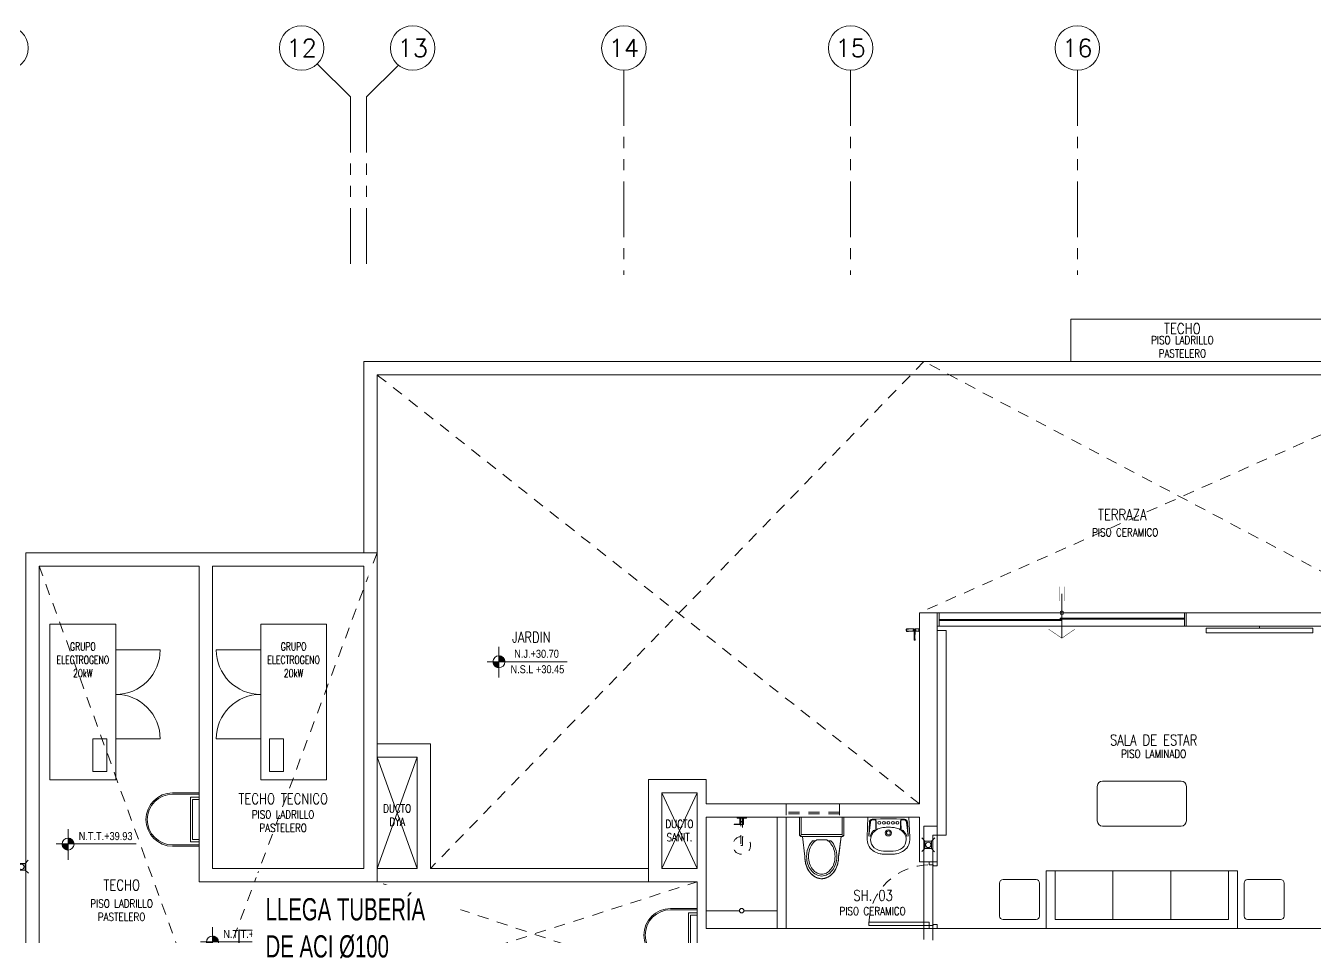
# Model space of a CAD drawing. Header units: millimetres. Extents: x 3765 to 3833, y 1327 to 1657.
# Drawn here: x 3791.67 to 3806.17, y 1363.64 to 1373.89 of the extents above; entities that cross this region are included whole.
import ezdxf
from ezdxf import colors
from ezdxf.entities.mleader import LeaderData, LeaderLine
from ezdxf.enums import TextEntityAlignment as Align
from ezdxf.math import Vec2, Vec3

# ---------------------------------------------------------------- set-up
doc = ezdxf.new("R2010")
doc.units = ezdxf.units.MM
doc.set_wipeout_variables(frame=1)
for name, pattern in [('HIDDEN2', [0.1875, 0.125, -0.0625]), ('PHANTOM', [63.5, 31.75, -6.35, 6.35, -6.35, 6.35, -6.35]), ('PHANTOM2', [1.25, 0.625, -0.125, 0.125, -0.125, 0.125, -0.125])]:
    doc.linetypes.add(name, pattern=pattern)
doc.layers.get('0').update_dxf_attribs({"color": 251, "lineweight": 9})
for name, color, linetype, lineweight in [('000 SOS 911 TEXTOS ACI', 7, 'Continuous', 9), ('A-BARANDAS', 251, 'Continuous', 13), ('A-EJES', 251, 'PHANTOM', 13), ('A-EST VIGAS', 251, 'HIDDEN2', 13), ('A-LINEAS', 251, 'Continuous', 13), ('A-MOBILIARIO', 251, 'Continuous', 13), ('A-MURO BAJO', 251, 'Continuous', 13), ('A-MUROS', 251, 'Continuous', 13), ('A-NIVELES-NPT', 251, 'Continuous', 13), ('A-PROYECCIONES', 251, 'HIDDEN2', 13), ('A-SANITARIOS', 251, 'Continuous', 13), ('A-TEXTO-ACABADO PISO', 251, 'Continuous', 13), ('A-TEXTO-AMBIENTE', 251, 'Continuous', 13), ('A_30_DispositivosSanit', 251, 'Continuous', 13), ('A_30_Sanitarios', 251, 'Continuous', 13), ('A_50_TextoAmbiente', 251, 'Continuous', 13), ('A_50_TextoIndicaciones', 251, 'Continuous', 13), ('DLP_MOBILIARIO FIJO', 251, 'Continuous', 13), ('DLP_MURO ALTO', 251, 'Continuous', 13)]:
    doc.layers.add(name, color=color, linetype=linetype, lineweight=lineweight)
doc.styles.add('PIPE', font='ARIALN.TTF', dxfattribs={"width": 0.8})
doc.styles.add('R80', font='ARIALN.TTF', dxfattribs={"height": 2.03})
doc.styles.add('ROMANS', font='romans.shx', dxfattribs={"width": 0.8})
doc.styles.add('TXT_COTAS', font='romans.shx', dxfattribs={"width": 0.8})
doc.linetypes.add('FENCELINE1', pattern='A,6.35,-2.54,[133,ltypeshp.shx,S=2.54,R=0,X=-2.54,Y=0],-2.54,25.4', length=36.83)

# ---------------------------------------------------------------- blocks, each defined once
blk = doc.blocks.new('GE-')
for points in [[(-0.37, 0), (-0.37, 1.75), (0.37, 1.75), (0.37, 0)], [(-0.27, 0.095), (-0.113, 0.095), (-0.113, 0.462), (-0.27, 0.462)]]:
    blk.add_lwpolyline(points, close=True)
blk.add_lwpolyline([(-0.37, 1.462), (-0.87, 1.462, 0.414214), (-0.37, 0.962, 0.414214), (-0.87, 0.462), (-0.37, 0.462)], format="xyb")
at = {"layer": 'A_50_TextoIndicaciones', "insert": (0, 1.35), "char_height": 0.09, "width": 0.65899, "attachment_point": 5, "style": 'TXT_COTAS'}
blk.add_mtext('{\\W0.7;GRUPO ELECTROGENO 20kW}', dxfattribs=at)
blk = doc.blocks.new('MESA CENTRO')
for p, q in [((-0.194, 0), (0.194, 0)), ((-0.254, -0.942), (-0.254, -0.06)), ((0.254, -0.06), (0.254, -0.942)), ((0.194, -1.002), (-0.194, -1.002))]:
    blk.add_line(p, q)
for centre, start, end in [((-0.194, -0.06), 90, 180), ((0.194, -0.06), 0, 90), ((-0.194, -0.942), 180, 270), ((0.194, -0.942), 270, 0)]:
    blk.add_arc(centre, 0.06, start, end)
blk = doc.blocks.new('MESITA FLAT 9')
for p, q in [((-0.185, 0), (0.185, 0)), ((-0.225, -0.41), (-0.225, -0.04)), ((0.225, -0.04), (0.225, -0.41)), ((0.185, -0.45), (-0.185, -0.45))]:
    blk.add_line(p, q)
for centre, start, end in [((-0.185, -0.04), 90, 180), ((0.185, -0.04), 360, 90), ((-0.185, -0.41), 180, 270), ((0.185, -0.41), 270, 0)]:
    blk.add_arc(centre, 0.04, start, end)
blk = doc.blocks.new('SIFON JET_PLANTA')
at = {"extrusion": (-2.64698e-23, 6.61744e-24, -1)}
for p, q in [((-0.606, 0.142, 0), (-0.6, 0.146, 0)), ((-0.6, 0.146, 0), (-0.596, 0.148, 0)), ((-0.596, 0.148, 0), (-0.591, 0.152, 0)), ((-0.591, 0.152, 0), (-0.586, 0.154, 0)), ((-0.586, 0.154, 0), (-0.579, 0.158, 0)), ((-0.579, 0.158, 0), (-0.569, 0.163, 0)), ((-0.569, 0.163, 0), (-0.552, 0.17, 0)), ((-0.552, 0.17, 0), (-0.546, 0.172, 0)), ((-0.546, 0.172, 0), (-0.538, 0.175, 0)), ((-0.538, 0.175, 0), (-0.535, 0.176, 0)), ((-0.535, 0.176, 0), (-0.526, 0.178, 0)), ((-0.526, 0.178, 0), (-0.522, 0.18, 0)), ((-0.522, 0.18, 0), (-0.515, 0.181, 0)), ((-0.515, 0.181, 0), (-0.508, 0.183, 0)), ((-0.508, 0.183, 0), (-0.502, 0.184, 0)), ((-0.502, 0.184, 0), (-0.486, 0.187, 0)), ((-0.486, 0.187, 0), (-0.476, 0.188, 0)), ((-0.476, 0.188, 0), (-0.473, 0.188, 0)), ((-0.473, 0.188, 0), (-0.464, 0.189, 0)), ((-0.464, 0.189, 0), (-0.455, 0.19, 0)), ((-0.455, 0.19, 0), (-0.449, 0.19, 0)), ((-0.449, 0.19, 0), (-0.44, 0.19, 0)), ((-0.44, 0.19, 0), (-0.432, 0.191, 0)), ((-0.432, 0.191, 0), (-0.215, 0.218, 0)), ((-0.215, 0.232, 0), (-0.214, 0.236, 0)), ((-0.215, 0.228, 0), (-0.215, 0.232, 0)), ((-0.215, 0.223, 0), (-0.215, 0.228, 0)), ((-0.215, 0.218, 0), (-0.215, 0.223, 0)), ((-0.214, 0.236, 0), (-0.213, 0.239, 0)), ((-0.213, 0.239, 0), (-0.211, 0.242, 0)), ((-0.211, 0.242, 0), (-0.209, 0.244, 0)), ((-0.209, 0.244, 0), (-0.208, 0.245, 0)), ((-0.208, 0.245, 0), (-0.205, 0.247, 0)), ((-0.205, 0.247, 0), (-0.201, 0.249, 0)), ((-0.201, 0.249, 0), (-0.195, 0.25, 0)), ((-0.195, 0.25, 0), (-0.195, 0.25, 0)), ((-0.195, 0.25, 0), (-0.161, 0.25, 0)), ((-0.161, 0.25, 0), (-0.097, 0.25, 0)), ((-0.097, 0.25, 0), (-0.032, 0.25, 0)), ((-0.032, 0.25, 0), (0, 0.25, 0)), ((0, 0.25, 0), (0, -0.25, 0)), ((-0.69, 0.01, 0), (-0.689, 0.014, 0)), ((-0.69, 0.004, 0), (-0.69, 0.01, 0)), ((-0.69, 0, 0), (-0.69, 0.004, 0)), ((-0.689, 0.019, 0), (-0.688, 0.024, 0)), ((-0.689, 0.014, 0), (-0.689, 0.019, 0)), ((-0.688, 0.024, 0), (-0.687, 0.028, 0)), ((-0.688, 0.024, 0), (-0.688, 0.024, 0)), ((-0.687, 0.031, 0), (-0.685, 0.036, 0)), ((-0.687, 0.028, 0), (-0.687, 0.031, 0)), ((-0.685, 0.036, 0), (-0.684, 0.042, 0)), ((-0.685, 0.036, 0), (-0.685, 0.036, 0)), ((-0.684, 0.042, 0), (-0.682, 0.048, 0)), ((-0.684, 0.042, 0), (-0.684, 0.042, 0)), ((-0.682, 0.048, 0), (-0.68, 0.052, 0)), ((-0.68, 0.052, 0), (-0.679, 0.055, 0)), ((-0.679, 0.055, 0), (-0.678, 0.058, 0)), ((-0.678, 0.058, 0), (-0.674, 0.066, 0)), ((-0.674, 0.066, 0), (-0.672, 0.07, 0)), ((-0.674, 0.066, 0), (-0.674, 0.066, 0)), ((-0.672, 0.07, 0), (-0.671, 0.073, 0)), ((-0.671, 0.073, 0), (-0.669, 0.076, 0)), ((-0.669, 0.076, 0), (-0.667, 0.078, 0)), ((-0.667, 0.078, 0), (-0.665, 0.082, 0)), ((-0.665, 0.082, 0), (-0.663, 0.085, 0)), ((-0.663, 0.085, 0), (-0.661, 0.088, 0)), ((-0.661, 0.088, 0), (-0.657, 0.094, 0)), ((-0.657, 0.094, 0), (-0.653, 0.098, 0)), ((-0.657, 0.094, 0), (-0.657, 0.094, 0)), ((-0.653, 0.098, 0), (-0.65, 0.102, 0)), ((-0.653, 0.098, 0), (-0.653, 0.098, 0)), ((-0.65, 0.102, 0), (-0.645, 0.108, 0)), ((-0.645, 0.108, 0), (-0.639, 0.115, 0)), ((-0.639, 0.115, 0), (-0.633, 0.121, 0)), ((-0.633, 0.121, 0), (-0.63, 0.123, 0)), ((-0.63, 0.123, 0), (-0.625, 0.128, 0)), ((-0.625, 0.128, 0), (-0.621, 0.131, 0)), ((-0.621, 0.131, 0), (-0.617, 0.134, 0)), ((-0.617, 0.134, 0), (-0.611, 0.139, 0)), ((-0.611, 0.139, 0), (-0.606, 0.142, 0)), ((-0.69, -0.007, 0), (-0.69, 0, 0)), ((-0.69, -0.011, 0), (-0.69, -0.007, 0)), ((-0.689, -0.016, 0), (-0.69, -0.011, 0)), ((-0.688, -0.023, 0), (-0.689, -0.016, 0)), ((-0.688, -0.026, 0), (-0.688, -0.023, 0)), ((-0.687, -0.03, 0), (-0.688, -0.026, 0)), ((-0.686, -0.032, 0), (-0.687, -0.03, 0)), ((-0.685, -0.036, 0), (-0.686, -0.032, 0)), ((-0.684, -0.042, 0), (-0.685, -0.036, 0)), ((-0.683, -0.046, 0), (-0.684, -0.042, 0)), ((-0.681, -0.049, 0), (-0.683, -0.046, 0)), ((-0.68, -0.052, 0), (-0.681, -0.049, 0)), ((-0.679, -0.055, 0), (-0.68, -0.052, 0)), ((-0.678, -0.058, 0), (-0.679, -0.055, 0)), ((-0.677, -0.06, 0), (-0.678, -0.058, 0)), ((-0.675, -0.064, 0), (-0.677, -0.06, 0)), ((-0.672, -0.07, 0), (-0.675, -0.064, 0)), ((-0.671, -0.073, 0), (-0.672, -0.07, 0)), ((-0.668, -0.077, 0), (-0.671, -0.073, 0)), ((-0.665, -0.083, 0), (-0.668, -0.077, 0)), ((-0.662, -0.086, 0), (-0.665, -0.083, 0)), ((-0.66, -0.09, 0), (-0.662, -0.086, 0)), ((-0.655, -0.096, 0), (-0.66, -0.09, 0)), ((-0.649, -0.103, 0), (-0.655, -0.096, 0)), ((-0.646, -0.107, 0), (-0.649, -0.103, 0)), ((-0.64, -0.114, 0), (-0.646, -0.107, 0)), ((-0.638, -0.116, 0), (-0.64, -0.114, 0)), ((-0.635, -0.119, 0), (-0.638, -0.116, 0)), ((-0.634, -0.12, 0), (-0.635, -0.119, 0)), ((-0.635, -0.119, 0), (-0.635, -0.119, 0)), ((-0.632, -0.122, 0), (-0.634, -0.12, 0)), ((-0.63, -0.123, 0), (-0.632, -0.122, 0)), ((-0.632, -0.122, 0), (-0.632, -0.122, 0)), ((-0.629, -0.124, 0), (-0.63, -0.123, 0)), ((-0.628, -0.125, 0), (-0.629, -0.124, 0)), ((-0.626, -0.127, 0), (-0.628, -0.125, 0)), ((-0.625, -0.128, 0), (-0.626, -0.127, 0)), ((-0.623, -0.129, 0), (-0.625, -0.128, 0)), ((-0.625, -0.128, 0), (-0.625, -0.128, 0)), ((-0.622, -0.13, 0), (-0.623, -0.129, 0)), ((-0.621, -0.131, 0), (-0.622, -0.13, 0)), ((-0.62, -0.132, 0), (-0.621, -0.131, 0)), ((-0.619, -0.132, 0), (-0.62, -0.132, 0)), ((-0.618, -0.133, 0), (-0.619, -0.132, 0)), ((-0.617, -0.134, 0), (-0.618, -0.133, 0)), ((-0.615, -0.135, 0), (-0.617, -0.134, 0)), ((-0.614, -0.136, 0), (-0.615, -0.135, 0)), ((-0.612, -0.138, 0), (-0.614, -0.136, 0)), ((-0.609, -0.14, 0), (-0.612, -0.138, 0)), ((-0.607, -0.141, 0), (-0.609, -0.14, 0)), ((-0.606, -0.142, 0), (-0.607, -0.141, 0)), ((-0.604, -0.143, 0), (-0.606, -0.142, 0)), ((-0.602, -0.145, 0), (-0.604, -0.143, 0)), ((-0.6, -0.146, 0), (-0.602, -0.145, 0)), ((-0.599, -0.147, 0), (-0.6, -0.146, 0)), ((-0.596, -0.148, 0), (-0.599, -0.147, 0)), ((-0.595, -0.149, 0), (-0.596, -0.148, 0)), ((-0.594, -0.15, 0), (-0.595, -0.149, 0)), ((-0.592, -0.151, 0), (-0.594, -0.15, 0)), ((-0.59, -0.152, 0), (-0.592, -0.151, 0)), ((-0.587, -0.154, 0), (-0.59, -0.152, 0)), ((-0.583, -0.156, 0), (-0.587, -0.154, 0)), ((-0.578, -0.159, 0), (-0.583, -0.156, 0)), ((-0.576, -0.16, 0), (-0.578, -0.159, 0)), ((-0.574, -0.161, 0), (-0.576, -0.16, 0)), ((-0.57, -0.163, 0), (-0.574, -0.161, 0)), ((-0.568, -0.164, 0), (-0.57, -0.163, 0)), ((-0.566, -0.164, 0), (-0.568, -0.164, 0)), ((-0.564, -0.165, 0), (-0.566, -0.164, 0)), ((-0.561, -0.166, 0), (-0.564, -0.165, 0)), ((-0.56, -0.167, 0), (-0.561, -0.166, 0)), ((-0.557, -0.168, 0), (-0.56, -0.167, 0)), ((-0.554, -0.169, 0), (-0.557, -0.168, 0)), ((-0.551, -0.171, 0), (-0.554, -0.169, 0)), ((-0.549, -0.171, 0), (-0.551, -0.171, 0)), ((-0.546, -0.172, 0), (-0.549, -0.171, 0)), ((-0.545, -0.173, 0), (-0.546, -0.172, 0)), ((-0.543, -0.173, 0), (-0.545, -0.173, 0)), ((-0.541, -0.174, 0), (-0.543, -0.173, 0)), ((-0.538, -0.175, 0), (-0.541, -0.174, 0)), ((-0.535, -0.176, 0), (-0.538, -0.175, 0)), ((-0.538, -0.175, 0), (-0.538, -0.175, 0)), ((-0.532, -0.177, 0), (-0.535, -0.176, 0)), ((-0.53, -0.178, 0), (-0.532, -0.177, 0)), ((-0.527, -0.178, 0), (-0.53, -0.178, 0)), ((-0.524, -0.179, 0), (-0.527, -0.178, 0)), ((-0.527, -0.178, 0), (-0.527, -0.178, 0)), ((-0.522, -0.18, 0), (-0.524, -0.179, 0)), ((-0.518, -0.181, 0), (-0.522, -0.18, 0)), ((-0.515, -0.181, 0), (-0.518, -0.181, 0)), ((-0.512, -0.182, 0), (-0.515, -0.181, 0)), ((-0.509, -0.183, 0), (-0.512, -0.182, 0)), ((-0.507, -0.183, 0), (-0.509, -0.183, 0)), ((-0.502, -0.184, 0), (-0.507, -0.183, 0)), ((-0.497, -0.185, 0), (-0.502, -0.184, 0)), ((-0.495, -0.185, 0), (-0.497, -0.185, 0)), ((-0.497, -0.185, 0), (-0.497, -0.185, 0)), ((-0.494, -0.186, 0), (-0.495, -0.185, 0)), ((-0.492, -0.186, 0), (-0.494, -0.186, 0)), ((-0.488, -0.186, 0), (-0.492, -0.186, 0)), ((-0.486, -0.187, 0), (-0.488, -0.186, 0)), ((-0.482, -0.187, 0), (-0.486, -0.187, 0)), ((-0.481, -0.187, 0), (-0.482, -0.187, 0)), ((-0.478, -0.188, 0), (-0.481, -0.187, 0)), ((-0.476, -0.188, 0), (-0.478, -0.188, 0)), ((-0.473, -0.188, 0), (-0.476, -0.188, 0)), ((-0.469, -0.189, 0), (-0.473, -0.188, 0)), ((-0.465, -0.189, 0), (-0.469, -0.189, 0)), ((-0.464, -0.189, 0), (-0.465, -0.189, 0)), ((-0.465, -0.189, 0), (-0.465, -0.189, 0)), ((-0.462, -0.189, 0), (-0.464, -0.189, 0)), ((-0.459, -0.189, 0), (-0.462, -0.189, 0)), ((-0.457, -0.19, 0), (-0.459, -0.189, 0)), ((-0.455, -0.19, 0), (-0.457, -0.19, 0)), ((-0.452, -0.19, 0), (-0.455, -0.19, 0)), ((-0.449, -0.19, 0), (-0.452, -0.19, 0)), ((-0.447, -0.19, 0), (-0.449, -0.19, 0)), ((-0.443, -0.19, 0), (-0.447, -0.19, 0)), ((-0.44, -0.19, 0), (-0.443, -0.19, 0)), ((-0.215, -0.218, 0), (-0.44, -0.19, 0)), ((-0.215, -0.227, 0), (-0.215, -0.218, 0)), ((-0.215, -0.23, 0), (-0.215, -0.227, 0)), ((-0.215, -0.233, 0), (-0.215, -0.23, 0)), ((-0.214, -0.237, 0), (-0.215, -0.233, 0)), ((-0.213, -0.239, 0), (-0.214, -0.237, 0)), ((-0.214, -0.237, 0), (-0.214, -0.237, 0)), ((-0.211, -0.242, 0), (-0.213, -0.239, 0)), ((-0.213, -0.239, 0), (-0.213, -0.239, 0)), ((-0.209, -0.244, 0), (-0.211, -0.242, 0)), ((-0.211, -0.242, 0), (-0.211, -0.242, 0)), ((-0.211, -0.242, 0), (-0.211, -0.242, 0)), ((-0.207, -0.246, 0), (-0.209, -0.244, 0)), ((-0.209, -0.244, 0), (-0.209, -0.244, 0)), ((-0.209, -0.244, 0), (-0.209, -0.244, 0)), ((-0.203, -0.248, 0), (-0.207, -0.246, 0)), ((-0.207, -0.246, 0), (-0.207, -0.246, 0)), ((-0.2, -0.249, 0), (-0.203, -0.248, 0)), ((-0.203, -0.248, 0), (-0.203, -0.248, 0)), ((-0.195, -0.25, 0), (-0.2, -0.249, 0)), ((0, -0.25, 0), (-0.195, -0.25, 0))]:
    blk.add_line(p, q, dxfattribs=at)
for p, q in [((-0.215, 0.218, 0), (-0.44, 0.19, 0)), ((-0.215, -0.23, 0), (-0.215, 0.23, 0)), ((-0.209, 0.244, 0), (-0.192, 0.227, 0)), ((-0.195, 0.25, 0), (0, 0.25, 0)), ((-0.195, -0.22, 0), (-0.195, 0.22, 0)), ((-0.185, 0.23, 0), (0, 0.23, 0)), ((0, 0.25, 0), (0, -0.25, 0)), ((-0.265, 0.072, 0), (-0.265, 0.103, 0)), ((-0.255, -0.056, 0), (-0.255, 0.056, 0)), ((-0.265, -0.103, 0), (-0.265, -0.072, 0)), ((-0.215, -0.218, 0), (-0.44, -0.19, 0)), ((-0.209, -0.244, 0), (-0.192, -0.227, 0)), ((0, -0.25, 0), (-0.195, -0.25, 0)), ((0, -0.23, 0), (-0.185, -0.23, 0))]:
    blk.add_line(p, q)
at = {"elevation": 0}
for points in [[(-0.265, 0.103, 0.0362), (-0.284, 0.12, 0.08725), (-0.353, 0.156, 0.077598), (-0.44, 0.17, 0.077598), (-0.527, 0.156, 0.08725), (-0.596, 0.12, 0.105601), (-0.644, 0.063, 0.12364), (-0.66, 0, 0.12364), (-0.644, -0.063, 0.105601), (-0.596, -0.12, 0.08725), (-0.527, -0.156, 0.077598), (-0.44, -0.17, 0.077598)], [(-0.255, 0.056, 0.100268), (-0.297, 0.104, 0.08725), (-0.36, 0.137, 0.077598), (-0.44, 0.15, 0.077598), (-0.52, 0.137, 0.08725), (-0.583, 0.104, 0.105601), (-0.627, 0.053, 0.12364), (-0.64, 0, 0.12364), (-0.627, -0.053, 0.105601), (-0.583, -0.104, 0.08725), (-0.52, -0.137, 0.077598), (-0.44, -0.15, 0.077598)], [(-0.44, -0.15, 0.077598), (-0.36, -0.137, 0.08725), (-0.297, -0.104, 0.100268), (-0.255, -0.056, 0.12364)], [(-0.44, -0.17, 0.077598), (-0.353, -0.156, 0.08725), (-0.284, -0.12, 0.0362), (-0.265, -0.103, 0.12364)]]:
    blk.add_lwpolyline(points, format="xyb", dxfattribs=at)
for centre, radius, start, end in [((-0.461, -0.07, 0), 0.257, 107.4741, 127.2348), ((-0.44, -0.138, 0), 0.328, 90, 107.4741), ((-0.195, 0.23, 0), 0.02, 90, 180), ((-0.185, 0.22, 0), 0.01, 90, 180), ((-0.544, 0, 0), 0.146, 151.4088, 180), ((-0.544, 0, 0), 0.146, 180, 208.5912), ((-0.494, -0.027, 0), 0.203, 127.2348, 151.4088), ((-0.494, 0.027, 0), 0.203, 208.5912, 232.7652), ((-0.461, 0.07, 0), 0.257, 232.7652, 252.5259), ((-0.44, 0.138, 0), 0.328, 252.5259, 270), ((-0.195, -0.23, 0), 0.02, 180, 270), ((-0.185, -0.22, 0), 0.01, 180, 270)]:
    blk.add_arc(centre, radius, start, end)
blk = doc.blocks.new('BOWL-ITALGRIF_VARADERO_01')
for p, q in [((-0.203, -0.197), (-0.221, -0.038)), ((-0.14, -0.208), (-0.142, -0.108)), ((-0.137, -0.205), (-0.137, -0.112)), ((0.138, -0.205), (0.138, -0.112)), ((0.14, -0.208), (0.142, -0.108)), ((0.203, -0.197), (0.221, -0.038)), ((-0.175, -0.222), (-0.154, -0.222)), ((0.175, -0.222), (0.154, -0.222))]:
    blk.add_line(p, q)
for points in [[(-0.092, 0.159, -0.02989), (-0.046, 0.165, -0.007822), (0.046, 0.165, -0.02989), (0.092, 0.159, -0.091737), (0.16, 0.134, -0.112496), (0.218, 0.079, -0.147885), (0.24, -0.026), (0.23, -0.25), (-0.23, -0.25), (-0.24, -0.026, -0.147885), (-0.218, 0.079, -0.112496), (-0.16, 0.134, -0.091737)], [(-0.05, -0.136, -0.062677), (-0.105, -0.125, -0.110639), (-0.158, -0.091, -0.120976), (-0.195, -0.034, -0.061198), (-0.2, 0, -0.21707), (-0.159, 0.092, -0.174983), (-0.055, 0.13, -0.010618), (0, 0.131, -0.010618), (0.055, 0.13, -0.174983), (0.159, 0.092, -0.21707), (0.2, 0, -0.061198), (0.195, -0.034, -0.120976), (0.158, -0.091, -0.110639), (0.105, -0.125, -0.062677), (0.05, -0.136, -0.017583), (0, -0.138, -0.017583)]]:
    blk.add_lwpolyline(points, format="xyb", close=True)
for points in [[(-0.222, -0.038), (-0.214, -0.195, 0.390823), (-0.181, -0.229, 0.017524), (0.181, -0.229, 0.390823), (0.214, -0.195), (0.222, -0.038)], [(-0.207, -0.035, 0.005), (-0.206, -0.038, 0.121292), (-0.166, -0.1, 0.007977), (-0.162, -0.103)], [(0.207, -0.035, -0.005), (0.206, -0.038, -0.121292), (0.166, -0.1, -0.007977), (0.162, -0.103)]]:
    blk.add_lwpolyline(points, format="xyb")
for centre, radius in [((0, -0.075), 0.035), ((0, -0.075), 0.0215), ((-0.101, -0.188), 0.0165), ((-0.051, -0.188), 0.0165), ((0, -0.188), 0.0165), ((0.051, -0.188), 0.0165), ((0.102, -0.188), 0.0165)]:
    blk.add_circle(centre, radius)
for centre, radius, start, end in [((-0.158, -0.099), 0.006, 226.6431, 46.6431), ((-0.14, -0.108), 0.002, 54.3619, 181.1374), ((-0.135, -0.112), 0.002, 56.7109, 180), ((0.105, -0.125), 9.094947017729287e-16, 0, 217.6714), ((0.136, -0.112), 0.002, 0, 123.2891), ((0.14, -0.108), 0.002, 358.8626, 125.6381), ((0.158, -0.099), 0.006, 133.3569, 313.3569), ((-0.175, -0.194), 0.028, 186.3111, 270), ((-0.154, -0.205), 0.017, 270, 0), ((-0.154, -0.208), 0.014, 270, 1.1374), ((0.155, -0.205), 0.017, 180, 270), ((0.154, -0.208), 0.014, 178.8626, 270), ((0.175, -0.194), 0.028, 270, 353.6889)]:
    blk.add_arc(centre, radius, start, end)
blk = doc.blocks.new('ducha marsano')
at = {"linetype": 'HIDDEN2', "ltscale": 0.5, "extrusion": (-4.9425e-10, -7.91123e-10, -1)}
for p, q in [((-0.01, 0), (0.01, 0)), ((0.01, 0), (0.01, -0.316)), ((-0.02, -0.08), (-0.02, -0.06)), ((0.021, -0.082), (-0.019, -0.082)), ((-0.015, -0.058), (-0.016, -0.058)), ((-0.01, -0.316), (-0.01, 0)), ((0.022, -0.052), (0, -0.052)), ((0.025, -0.082), (0.021, -0.082)), ((0.022, -0.052), (0.022, -0.063)), ((0.022, -0.068), (0.022, -0.077)), ((0.022, -0.077), (0.025, -0.077)), ((0.025, -0.077), (0.077, -0.077)), ((0.077, -0.082), (0.025, -0.082)), ((0.077, -0.077), (0.082, -0.077)), ((0.082, -0.082), (0.077, -0.082)), ((0.082, -0.077), (0.084, -0.077)), ((0.082, -0.077), (0.082, -0.077)), ((0.084, -0.082), (0.082, -0.082)), ((0.082, -0.082), (0.082, -0.082)), ((0.086, -0.078), (0.086, -0.08)), ((0.01, -0.316), (-0.01, -0.316))]:
    blk.add_line(p, q, dxfattribs=at)
for centre, radius, start, end in [((0.019, -0.08), 0.0015, 270, 360), ((0, -0.046), 0.02, 323.9581, 354.9298), ((0, -0.046), 0.02, 185.0702, 195.2705), ((-0.084, -0.078), 0.0015, 90, 180), ((-0.084, -0.08), 0.0015, 180, 270), ((0, -0.316), 0.1, 95.7392, 84.2608)]:
    blk.add_arc(centre, radius, start, end, dxfattribs=at)
at = {"linetype": 'HIDDEN2', "ltscale": 0.5, "extrusion": (-4.94252e-10, -7.91124e-10, -1)}
blk.add_ellipse((0, -0.052), major_axis=(-0.0225, -0.0095), ratio=0.001448, start_param=0.425436, end_param=1.567366, dxfattribs=at)
at = {"linetype": 'HIDDEN2', "ltscale": 0.5}
for points, degree in [([(-0.031, 0), (0, 0), (0.03, 0)], 2), ([(0.03, 0), (0.041, 0), (0.052, 0)], 2), ([(0.052, 0), (0.052, -0.004), (0.052, -0.008)], 2), ([(-0.053, 0), (-0.053, -0.004), (-0.053, -0.008)], 2), ([(-0.053, 0), (-0.042, 0), (-0.031, 0)], 2), ([(-0.053, -0.008), (-0.053, -0.008), (-0.053, -0.008)], 2), ([(0.03, -0.008), (0, -0.008), (-0.031, -0.008)], 2), ([(-0.022, -0.008), (-0.022, -0.009), (-0.022, -0.011)], 2), ([(-0.021, -0.011), (-0.007, -0.011), (0.007, -0.011), (0.021, -0.011)], 3), ([(-0.02, -0.011), (-0.02, -0.029), (-0.02, -0.048)], 2), ([(-0.02, -0.048), (0, -0.048), (0.02, -0.048)], 2), ([(0.02, -0.011), (0.02, -0.029), (0.02, -0.048)], 2), ([(0.022, -0.008), (0.022, -0.009), (0.022, -0.011)], 2)]:
    blk.add_open_spline(points, degree=degree, dxfattribs=at)
for points, weights in [([(-0.053, -0.008), (-0.053, -0.008), (-0.053, -0.008)], [1, 0.990847086912, 0.982266230892]), ([(-0.052, -0.008), (-0.053, -0.008), (-0.053, -0.008)], [1, 0.707106781193, 1]), ([(-0.022, -0.011), (-0.022, -0.011), (-0.021, -0.011)], [1, 0.70710678154, 1]), ([(-0.02, -0.048), (-0.02, -0.048), (-0.02, -0.048)], [1, 0.707106780138, 1]), ([(0.02, -0.048), (0.02, -0.048), (0.02, -0.048)], [1, 0.707106779703, 1]), ([(0.021, -0.011), (0.021, -0.011), (0.021, -0.011)], [1, 0.992411795776, 1]), ([(0.052, -0.008), (0.052, -0.008), (0.052, -0.008)], [1, 0.992411795771, 1])]:
    blk.add_rational_spline(points, weights, degree=2, dxfattribs=at)
for points, knots in [([(-0.031, -0.008), (-0.033, -0.008), (-0.037, -0.008), (-0.042, -0.008), (-0.046, -0.008), (-0.049, -0.008), (-0.051, -0.008), (-0.052, -0.008), (-0.052, -0.008)], [0, 0, 0, 0, 8.104572, 12.495263, 16.885954, 21.276645, 25.667336, 33.771908, 33.771908, 33.771908, 33.771908]), ([(0.022, -0.068), (0.022, -0.068), (0.022, -0.068), (0.022, -0.068), (0.022, -0.068), (0.022, -0.067), (0.022, -0.067), (0.022, -0.066), (0.022, -0.066), (0.022, -0.065), (0.022, -0.065), (0.022, -0.064), (0.022, -0.064), (0.022, -0.063), (0.022, -0.063), (0.022, -0.063), (0.022, -0.063), (0.022, -0.063)], [0.4148436, 0.4148436, 0.4148436, 0.4148436, 0.5185541, 0.5185541, 0.6222645, 0.6222645, 0.7259759, 0.7259759, 0.8296873, 0.8296873, 0.9333987, 0.9333987, 1.03711, 1.03711, 1.1408205, 1.1408205, 1.2445309, 1.2445309, 1.2445309, 1.2445309]), ([(0.052, -0.008), (0.052, -0.008), (0.051, -0.008), (0.049, -0.008), (0.046, -0.008), (0.042, -0.008), (0.037, -0.008), (0.033, -0.008), (0.03, -0.008)], [0, 0, 0, 0, 8.104572, 12.495263, 16.885954, 21.276645, 25.667336, 33.771908, 33.771908, 33.771908, 33.771908])]:
    blk.add_open_spline(points, degree=3, knots=knots, dxfattribs=at)
for points, weights, degree, knots in [([(0.021, -0.011), (0.021, -0.011), (0.021, -0.011), (0.021, -0.011), (0.021, -0.011), (0.022, -0.011), (0.022, -0.011)], [0.918641037743, 0.918640949346, 0.918640860949, 0.918640772552, 0.789223156395, 0.789223156395, 0.918640772552], 3, [0.1238988, 0.1238988, 0.1238988, 0.1238988, 0.1238993, 0.1238993, 0.1238993, 0.78603, 0.78603, 0.78603, 0.78603]), ([(0.052, -0.008), (0.052, -0.008), (0.052, -0.008), (0.052, -0.008), (0.052, -0.008)], [0.918641037749, 0.918640905153, 0.918640772558, 0.724517853988, 0.918640772558], 2, [0.1238988, 0.1238988, 0.1238988, 0.1238993, 0.1238993, 0.7860311, 0.7860311, 0.7860311])]:
    blk.add_rational_spline(points, weights, degree=degree, knots=knots, dxfattribs=at)
blk = doc.blocks.new('*U109')
for p, q in [((0.01, 0.705), (0.01, 0.75)), ((0.1, 0.715), (0.1, 0.75)), ((0.055, 0.705), (0.01, 0.705)), ((0.1, 0.715), (0.055, 0.715)), ((0.055, 0.705), (0.055, 0.715)), ((0.055, 0.045), (0.01, 0.045)), ((0.01, 0.045), (0.01, 0)), ((0.055, 0.045), (0.055, 0.035)), ((0.1, 0.035), (0.055, 0.035)), ((0.1, 0.035), (0.1, 0))]:
    blk.add_line(p, q)
blk.add_lwpolyline([(0.78, 0.07), (0.78, 0.035), (0.1, 0.035), (0.1, 0.07)], close=True)
at = {"color": 7, "linetype": 'HIDDEN2'}
blk.add_arc((0.1, 0.034), 0.681, 2.2301, 89.9672, dxfattribs=at)
blk = doc.blocks.new('A$C67C01FD6')
blk.add_line((0.025, 0), (0, 0))
blk.add_lwpolyline([(0.025, 0.6), (0.075, 0.6), (0.075, -0.6), (0.025, -0.6), (0.025, 0.6)])
blk = doc.blocks.new('Grifo_Jardin_Planta')
for points in [[(-0.016, 0.132), (-0.016, 0.139, -0.414214), (-0.006, 0.149), (0.006, 0.149, -0.414214), (0.016, 0.139), (0.016, 0.135)], [(-0.012, 0.124), (-0.012, 0.139, -0.414214), (-0.006, 0.145), (0.006, 0.145, -0.414214), (0.012, 0.139), (0.012, 0.124)], [(-0.016, 0.135), (-0.016, 0.132, 0.221072), (-0.012, 0.124, 0.221072)], [(0.012, 0.124, 0.197148), (0.016, 0.132), (0.016, 0.135)], [(0.013, 0.05), (0.014, 0.05, -0.041781), (0.015, 0.05), (0.024, 0.05), (0.084, 0.053), (0.11, 0.05, 0.414214), (0.112, 0.052), (0.112, 0.06, 0.414214), (0.11, 0.062), (0.084, 0.06), (0.024, 0.062), (0.015, 0.062, -0.056016), (0.014, 0.062), (0.013, 0.062)]]:
    blk.add_lwpolyline(points, format="xyb")
blk.add_lwpolyline([(-0.016, 0.007), (0.016, 0.007), (0.016, 0), (-0.016, 0)], close=True)
for points in [[(-0.013, 0.124), (-0.013, 0.063)], [(-0.013, 0.049), (-0.013, 0.007)], [(0.012, 0.063), (0.012, 0.124)], [(0.012, 0.007), (0.012, 0.049)]]:
    blk.add_lwpolyline(points)
for radius in [0.0143, 0.00672, 0.00563]:
    blk.add_circle((0, 0.056), radius)
blk = doc.blocks.new('DPTO 75_D2')
at = {"layer": 'A-EST VIGAS'}
for p, q in [((5.55, 0.875), (5.55, 0.725)), ((6.15, 0.875), (6.15, 0.725)), ((5.55, 0.783, 0), (6.15, 0.783, 0)), ((5.55, 0.763, 0), (6.15, 0.763, 0))]:
    blk.add_line(p, q, dxfattribs=at)
at = {"layer": 'A-LINEAS'}
for p, q in [((10.3, 1.4), (10.75, 0.15, 0)), ((10.3, 0.15), (10.75, 1.4)), ((7.15, 0.15, 0), (7.55, 1)), ((7.15, 1, 0), (7.55, 0.15, 0)), ((6.625, -0.325), (6.25, -0.325)), ((7.05, -0.325), (6.675, -0.325))]:
    blk.add_line(p, q, dxfattribs=at)
at = {"layer": 'A-LINEAS', "const_width": 0.005, "elevation": 0}
for points in [[(3.023, 3.159), (3.023, 3.319)], [(3.077, 3.159), (3.077, 3.319)], [(2.903, 2.84), (3.05, 2.739), (3.197, 2.84)]]:
    blk.add_lwpolyline(points, dxfattribs=at)
at = {"layer": 'A-LINEAS', "linetype": 'Continuous', "elevation": 0}
blk.add_lwpolyline([(3.05, 2.739), (3.05, 3.239)], dxfattribs=at)
at = {"layer": 'A-LINEAS', "linetype": 'Continuous'}
blk.add_circle((3.05, 3.025, 0), 0.02, dxfattribs=at)
blk.add_circle((3.05, 3.025, 0), 0.02, dxfattribs=at)
at = {"layer": 'A-LINEAS'}
blk.add_circle((6.65, -0.325), 0.025, dxfattribs=at)
at = {"layer": 'A-MOBILIARIO'}
for p, q in [((1.175, 0.125), (3.125, 0.125)), ((1.825, 0.125), (1.825, -0.425)), ((2.475, 0.125), (2.475, -0.425)), ((3.225, 0.125), (3.125, 0.125)), ((3.125, 0.125), (3.125, -0.425))]:
    blk.add_line(p, q, dxfattribs=at)
blk.add_lwpolyline([(3.225, 0.125), (3.225, -0.525), (1.075, -0.525), (1.075, 0.125), (1.175, 0.125), (1.175, -0.425), (3.125, -0.425), (3.125, 0.125)], close=True, dxfattribs=at)
at = {"layer": 'A-MURO BAJO'}
for p, q in [((-1.8, 5.85), (10.9, 5.85)), ((10.9, 3.7), (10.9, 5.85)), ((-1.8, 5.7), (10.75, 5.7)), ((10.75, 3.7), (10.75, 5.7)), ((1.67, 3.025, 0), (4.43, 3.025, 0)), ((4.43, 2.875, 0), (1.67, 2.875, 0)), ((6.15, -0.525), (6.15, 0.725)), ((6.25, -0.525), (6.25, 0.725))]:
    blk.add_line(p, q, dxfattribs=at)
at = {"layer": 'A-MUROS'}
for p, q in [((-0.15, 3.025), (1.65, 3.025)), ((1.65, 2.875), (1.65, 3.025)), ((4.45, 3.025), (4.65, 3.025)), ((4.45, 0.725), (4.45, 3.025)), ((1.65, 2.875), (0, 2.875)), ((7.7, 1.15, 0), (7.05, 1.15, 0)), ((7.05, 0.875), (7.05, 1.15, 0)), ((7.7, 1.15, 0), (7.7, 0)), ((7.15, 1, 0), (7.15, 0.15)), ((7.55, 1, 0), (7.15, 1, 0)), ((7.55, 1, 0), (7.55, 0.15)), ((4.45, 0.225), (4.45, 0.725)), ((4.65, 0.225), (4.65, 0.725)), ((4.65, 0.725), (7.05, 0.725)), ((7.05, 0.725), (7.05, -0.525)), ((4.65, 0.225), (4.45, 0.225)), ((7.15, 0.15), (7.55, 0.15)), ((7.15, 0), (7.15, -0.6)), ((7.15, 0), (7.7, 0)), ((7.05, -0.525), (-1.65, -0.525))]:
    blk.add_line(p, q, dxfattribs=at)
blk.add_lwpolyline([(4.65, 3.025), (4.65, 0.875), (7.05, 0.875)], dxfattribs=at)
at = {"layer": 'A-PROYECCIONES'}
for p, q in [((-1.725, 5.85, 0), (4.65, 3.025)), ((-0.75, 3.025), (4.6, 5.85)), ((4.6, 5.85), (10.15, 0.15)), ((4.65, 0.875), (10.75, 5.7))]:
    blk.add_line(p, q, dxfattribs=at)
at = {"layer": 'DLP_MOBILIARIO FIJO', "elevation": 0}
for points in [[(1.67, 2.875), (1.65, 2.875), (1.65, 3.025), (1.67, 3.025)], [(3.07, 2.963), (1.67, 2.963), (1.67, 2.953), (3.07, 2.953)], [(3.05, 2.938), (4.43, 2.938), (4.43, 2.948), (3.05, 2.948)]]:
    blk.add_lwpolyline(points, close=True, dxfattribs=at)
at = {"layer": 'DLP_MOBILIARIO FIJO'}
blk.add_lwpolyline([(4.45, 2.875), (4.43, 2.875), (4.43, 3.025), (4.45, 3.025)], close=True, dxfattribs=at)
at = {"layer": 'DLP_MURO ALTO'}
for p, q in [((10.75, 3.7), (10.75, 1.55)), ((10.15, 1.55), (10.15, 0.15)), ((10.75, 1.55), (10.15, 1.55)), ((10.75, 1.4), (10.3, 1.4)), ((10.3, 1.4), (10.3, 0.15)), ((10.75, 1.4), (10.75, 0.15)), ((10.15, 0.15), (7.7, 0.15)), ((10.75, 0.15), (10.3, 0.15)), ((7.7, 0), (10.75, 0))]:
    blk.add_line(p, q, dxfattribs=at)
at = {"layer": 'A-MOBILIARIO'}
for name, p, xscale, rotation in [('A$C67C01FD6', (0.825, 2.875), -1.000000000000013, 90), ('MESA CENTRO', (2.651, 0.879), -1, 270.0000225791119), ('MESITA FLAT 9', (0.775, 0.025), -0.9999999999999957, 8.24839332339321e-05)]:
    blk.add_blockref(name, p, dxfattribs=dict(at, xscale=xscale, rotation=rotation))
blk.add_blockref('*U109', (4.44, -0.525), dxfattribs=at)
at = {"layer": 'A-MOBILIARIO', "rotation": 359.9999175160668}
blk.add_blockref('MESITA FLAT 9', (3.525, 0.025), dxfattribs=at)
at = {"layer": 'A-SANITARIOS', "xscale": -1, "rotation": 180}
blk.add_blockref('BOWL-ITALGRIF_VARADERO_01', (5, 0.475, 0), dxfattribs=at)
at = {"layer": 'A-SANITARIOS', "extrusion": (4.49068e-08, -3.60286e-08, 1), "rotation": 90.00000133122327}
blk.add_blockref('SIFON JET_PLANTA', (5.75, 0.725, 0), dxfattribs=at)
at = {"layer": 'A-SANITARIOS', "extrusion": (-4.9425e-10, -7.91123e-10, -1), "xscale": -0.9999999999999972, "rotation": 359.9999992996426}
blk.add_blockref('ducha marsano', (-6.65, 0.725, 0), dxfattribs=at)
at = {"layer": 'A_30_Sanitarios', "lineweight": 30, "rotation": 269.8910691581374}
blk.add_blockref('Grifo_Jardin_Planta', (4.65, 2.83), dxfattribs=at)
blk = doc.blocks.new('DPTO 75_D3')
at = {"layer": 'A-MUROS'}
blk.add_line((7.15, 0, 0), (7.15, 0.6, 0), dxfattribs=at)
blk = doc.blocks.new('TE-AZ2')
for p, q in [((-23.65, -5.875, 0), (-23.65, -5.375, 0)), ((-23.65, -5.375, 0), (-23.55, -5.375, 0)), ((-23.625, -5.85, 0), (-23.625, -5.4, 0)), ((-23.625, -5.4, 0), (-23.55, -5.4, 0)), ((-23.65, -5.875, 0), (-23.55, -5.875, 0)), ((-23.625, -5.85, 0), (-23.55, -5.85, 0))]:
    blk.add_line(p, q)
at = {"elevation": 0}
for points in [[(-23.55, -5.325), (-23.85, -5.325, 1), (-23.85, -5.925), (-23.55, -5.925)], [(-23.55, -5.34), (-23.85, -5.34, 1), (-23.85, -5.91), (-23.55, -5.91)]]:
    blk.add_lwpolyline(points, format="xyb", dxfattribs=at)
at = {"layer": 'DLP_MURO ALTO'}
for p, q in [((-25.5, -12.975), (-25.5, -2.625)), ((-25.35, -12.825), (-25.35, -2.775)), ((-23.55, -2.775, 0), (-25.35, -2.775)), ((-23.55, -6.325, 0), (-23.55, -2.775, 0))]:
    blk.add_line(p, q, dxfattribs=at)
blk.add_blockref('GE-', (-22.49, -5.18))
at = {"xscale": -1}
blk.add_blockref('DPTO 75_D3', (-10.8, -7.525, 0), dxfattribs=at)
blk.add_blockref('DPTO 75_D2', (-10.8, -6.325), dxfattribs=at)
for p, q in [((-18.05, -7.175), (-18.05, -6.675)), ((-18.05, -6.675), (-17.95, -6.675)), ((-18.025, -7.15), (-18.025, -6.7)), ((-18.025, -6.7), (-17.95, -6.7))]:
    blk.add_line(p, q)
for points in [[(-17.95, -6.625), (-18.25, -6.625, 1), (-18.25, -7.225), (-17.95, -7.225)], [(-17.95, -6.64), (-18.25, -6.64, 1), (-18.25, -7.21), (-17.95, -7.21)]]:
    blk.add_lwpolyline(points, format="xyb")
at = {"layer": 'A-LINEAS'}
blk.add_lwpolyline([(0, -2.8), (0, 0), (-13.75, 0), (-13.75, -0.475)], dxfattribs=at)
at = {"layer": 'A-PROYECCIONES'}
for p, q in [((-21.55, -2.625), (-25.35, -12.825)), ((-21.7, -12.825), (-25.35, -2.775))]:
    blk.add_line(p, q, dxfattribs=at)
at = {"layer": 'DLP_MURO ALTO'}
for p, q in [((-25.5, -2.625), (-21.55, -2.625)), ((-21.55, -2.625), (-21.55, -6.325)), ((-21.55, -6.325), (-23.55, -6.325, 0))]:
    blk.add_line(p, q, dxfattribs=at)
blk.add_lwpolyline([(-21.7, -2.775), (-23.4, -2.775), (-23.4, -6.175), (-21.7, -6.175)], close=True, dxfattribs=at)
blk.add_wipeout([(-23.45, -5.975), (-23.45, -6.225), (-21.65, -6.225), (-21.65, -2.725), (-23.45, -2.725), (-23.45, -5.275), (-23.5, -5.275), (-23.5, -2.675), (-21.6, -2.675), (-21.6, -6.275), (-23.5, -6.275), (-23.5, -5.975)]).dxf.layer = 'A-BARANDAS'
at = {"layer": 'A-PROYECCIONES'}
for p, q in [((-21.7, -7.525, 0), (-17.95, -6.325)), ((-17.95, -7.525), (-21.55, -6.325))]:
    blk.add_line(p, q, dxfattribs=at)
blk = doc.blocks.new('TEXTO DUCTOS PT')
at = {"layer": 'A_50_TextoIndicaciones', "char_height": 0.09, "width": 0.4157, "attachment_point": 5, "style": 'ROMANS'}
for s, insert in [('\\pxsm1,t16;DUCTO DYA', (26.025, -5.575)), ('\\pxsm1,t16;DUCTO SANIT.', (29.2, -5.75, 0))]:
    blk.add_mtext(s, dxfattribs=dict(at, insert=insert))
blk = doc.blocks.new('GRUPO ELECTROGENO')
for points in [[(0.37, 0.005), (0.37, 1.755), (-0.37, 1.755), (-0.37, 0.005)], [(0.27, 0.1), (0.113, 0.1), (0.113, 0.467), (0.27, 0.467)]]:
    blk.add_lwpolyline(points, close=True)
blk.add_lwpolyline([(0.37, 1.467), (0.87, 1.467, -0.414214), (0.37, 0.967, -0.414214), (0.87, 0.467), (0.37, 0.467)], format="xyb")
at = {"layer": 'A_50_TextoIndicaciones', "insert": (0, 1.355), "char_height": 0.09, "width": 0.65899, "attachment_point": 5, "style": 'TXT_COTAS'}
blk.add_mtext('{\\W0.7;GRUPO ELECTROGENO 20kW}', dxfattribs=at)
blk = doc.blocks.new('Ejes_Torre C')
for p, q in [((26.85, 16.35), (26.477, 16.723)), ((27.03, 16.35), (27.389, 16.709))]:
    blk.add_line(p, q)
at = {"layer": 'A-EJES', "linetype": 'PHANTOM2'}
for points in [[(29.925, 16.65), (29.925, 14.35)], [(32.475, 16.65), (32.475, 14.35)], [(35.025, 16.65), (35.025, 14.35)], [(26.85, 16.35), (26.85, 14.35)], [(27.03, 16.35), (27.03, 14.35)]]:
    blk.add_lwpolyline(points, dxfattribs=at)
at = {"layer": 'A-EJES', "linetype": 'Continuous'}
for centre in [(22.975, 16.9), (26.3, 16.9), (27.55, 16.9), (29.925, 16.9), (32.475, 16.9), (35.025, 16.9)]:
    blk.add_circle(centre, 0.25, dxfattribs=at)
at = {"layer": 'A-EJES', "linetype": 'Continuous', "style": 'ROMANS'}
for s, p in [('12', (26.3, 16.9)), ('13', (27.55, 16.9)), ('14', (29.925, 16.9)), ('15', (32.475, 16.9)), ('16', (35.025, 16.9))]:
    blk.add_text(s, height=0.2, dxfattribs=at).set_placement(p, align=Align.MIDDLE_CENTER)
blk = doc.blocks.new('SIM NIVEL PLANTA')
at = {"linetype": 'Continuous'}
h = blk.add_hatch(dxfattribs=at)
h.set_pattern_fill('_USER', color=0, scale=0.089997, angle=45, style=0, pattern_type=0)
h.set_pattern_definition([(45, (31854.49523, 23864.84028), (-0.06363728001, 0.06363728001), [])])
h.paths.add_polyline_path([(-17.33, 0), (-15.98, 0, 0.409209), (-17.33, 1.33)])
h.paths.add_polyline_path([(-18.68, 0, 0.004279), (-18.68, -0.02, 0.414214), (-17.33, -1.37), (-17.33, 0)])
at = {"color": 0}
for p, q in [((-17.33, -3.58), (-17.33, 3.34)), ((-2, 0), (-20, 0))]:
    blk.add_line(p, q, dxfattribs=at)
at = {"color": 0, "linetype": 'Continuous'}
blk.add_circle((-17.33, -0.02), 1.35, dxfattribs=at)
at = {"color": 0, "style": 'R80'}
blk.add_attdef('N.P.T.+0.00', text='', height=1.8, dxfattribs=at).set_placement((-8.87, 1.77), align=Align.MIDDLE_CENTER)
blk = doc.blocks.new('TEXTO AMBIENTES AZ')
at = {"layer": 'A-NIVELES-NPT'}
ref = blk.add_blockref('SIM NIVEL PLANTA', (28.036, -3.85), dxfattribs=dict(at, xscale=0.05, yscale=0.05, zscale=0.05))
ref.add_attrib('N.P.T.+0.00', 'N.J.+30.70', dxfattribs={"layer": '0', "height": 0.09, "style": 'R80'}).set_placement((27.593, -3.761), align=Align.MIDDLE_CENTER)
at = {"layer": 'A-NIVELES-NPT', "insert": (27.3, -3.89), "char_height": 0.09, "attachment_point": 1, "style": 'R80'}
blk.add_mtext_dynamic_manual_height_columns('N.S.L +30.45', width=0.96458, gutter_width=0.6, heights=[0], dxfattribs=at)
at = {"layer": 'A-TEXTO-ACABADO PISO', "char_height": 0.09, "attachment_point": 2, "style": 'ROMANS'}
for s, insert in [('PISO LADRILLO PASTELERO', (34.856, -0.189)), ('PISO CERAMICO', (34.213, -2.351)), ('PISO LAMINADO', (34.533, -4.841)), ('PISO LADRILLO PASTELERO', (24.742, -5.524)), ('PISO LADRILLO PASTELERO', (22.926, -6.525)), ('PISO CERAMICO', (31.372, -6.609))]:
    blk.add_mtext_dynamic_manual_height_columns(s, width=1.20225, gutter_width=12.5, heights=[0], dxfattribs=dict(at, insert=insert))
at = {"layer": 'A-TEXTO-AMBIENTE', "style": 'ROMANS', "width": 0.8}
for s, p in [('TECHO', (34.856, -0.164)), ('TERRAZA', (34.181, -2.257, 0)), ('JARDIN', (27.534, -3.636)), ('SALA DE ESTAR', (34.533, -4.791)), ('TECHO TECNICO', (24.744, -5.452, 0)), ('TECHO', (22.928, -6.422, 0)), ('SH. 03', (31.378, -6.539))]:
    blk.add_text(s, height=0.12, dxfattribs=at).set_placement(p, align=Align.CENTER)
blk = doc.blocks.new('NIVELES')
at = {"layer": 'A-NIVELES-NPT'}
ref = blk.add_blockref('SIM NIVEL PLANTA', (-2.46, -130.426, 0), dxfattribs=dict(at, xscale=0.05, yscale=0.05, zscale=0.05))
ref.add_attrib('N.P.T.+0.00', 'N.T.T.+39.93', dxfattribs={"layer": '0', "height": 0.09, "style": 'R80'}).set_placement((-2.904, -130.337, 0), align=Align.MIDDLE_CENTER)
ref = blk.add_blockref('SIM NIVEL PLANTA', (-0.835, -131.527, 0), dxfattribs=dict(at, xscale=0.05, yscale=0.05, zscale=0.05))
ref.add_attrib('N.P.T.+0.00', 'N.T.T.+37.85', dxfattribs={"layer": '0', "height": 0.09, "style": 'R80'}).set_placement((-1.278, -131.438, 0), align=Align.MIDDLE_CENTER)
blk = doc.blocks.new('0-sumidero')
for p, q in [((-0.042, 0.038), (-0.076, 0.072)), ((0.043, 0.038), (-0.042, 0.038)), ((-0.042, 0.038), (-0.042, -0.037)), ((0.043, 0.038), (0.078, 0.072)), ((0.043, -0.037), (0.043, 0.038)), ((-0.042, -0.037), (-0.076, -0.071)), ((-0.042, -0.037), (0.043, -0.037)), ((0.043, -0.037), (0.078, -0.071))]:
    blk.add_line(p, q)
blk.add_circle((0, 0), 0.0303)
blk = doc.blocks.new('sum')
at = {"layer": 'A_30_DispositivosSanit', "rotation": 45.00000007321594}
blk.add_blockref('0-sumidero', (0, 0), dxfattribs=at)
blk = doc.blocks.new('IS-pluviales_26.03.2025')
at = {"linetype": 'FENCELINE1', "ltscale": 3, "elevation": 0}
for points in [[(-15.25, -130.65), (-15.25, -128.451), (-15.15, -128.451), (-15.15, -130.75), (-15.301, -130.75)], [(-15.401, -131.925), (-15.401, -130.65)], [(-15.25, -130.65), (-15.401, -130.65)], [(-15.301, -130.75), (-15.301, -131.93)]]:
    blk.add_lwpolyline(points, dxfattribs=at)
at = {"layer": 'A_30_DispositivosSanit', "xscale": -1, "rotation": 314.5785498058033}
blk.add_blockref('sum', (-15.351, -130.86, 0), dxfattribs=at)
at = {"layer": 'A_30_DispositivosSanit', "rotation": 315.4214501941968}
blk.add_blockref('sum', (-25.55, -131.106, 0), dxfattribs=at)

msp = doc.modelspace()

# ---------------------------------------------------------------- block references
msp.add_blockref('TE-AZ2', (3817.172, 1370.588))

# ---------------------------------------------------------------- next in the draw order: block references
for name, p in [('NIVELES', (3795.472, 1495.114, 0)), ('GRUPO ELECTROGENO', (3792.312, 1365.403))]:
    msp.add_blockref(name, p)
at = {"layer": 'A-EJES'}
msp.add_blockref('Ejes_Torre C', (3768.472, 1356.738), dxfattribs=at)
at = {"layer": 'A_30_DispositivosSanit'}
msp.add_blockref('IS-pluviales_26.03.2025', (3817.171, 1495.538, 0), dxfattribs=at)
at = {"layer": 'A_50_TextoAmbiente'}
msp.add_blockref('TEXTO AMBIENTES AZ', (3769.822, 1370.588), dxfattribs=at)
at = {"layer": 'A_50_TextoIndicaciones'}
msp.add_blockref('TEXTO DUCTOS PT', (3769.822, 1370.588), dxfattribs=at)

# ---------------------------------------------------------------- next in the draw order: leaders
at = {"layer": '000 SOS 911 TEXTOS ACI'}
ml = msp.add_multileader_mtext('Standard', dxfattribs=at)
ml.set_content('{\\H1.66667x;LLEGA TUBERÍA DE ACI %%C100 }', color=256, style='PIPE')
ml.set_leader_properties(color=7)
ml.build(insert=Vec2(0, 0))
ml.multileader.update_dxf_attribs({"text_left_attachment_type": 2, "text_right_attachment_type": 2, "dogleg_length": 2, "arrow_head_size": 0.15})
ctx = ml.context
ctx.base_point, ctx.char_height, ctx.arrow_head_size, ctx.landing_gap_size, ctx.plane_origin, ctx.plane_x_axis, ctx.plane_y_axis = Vec3(3794.217, 1363.721, 0), 0.15, 0.15, 0.15, Vec3(3800.711, 1362.917, 0), Vec3(1, -0.000395), Vec3(0.000395, 1)
ctx.left_attachment, ctx.right_attachment = 2, 2
notes = []
notes.append((ctx, [(1, (1, 1, 0), (3794.071, 1363.721, 0), (1, -0.000395), 0.146, [(0, [(3794.071, 1362.88, 0)], 0, [])])]))
ctx.mtext.insert, ctx.mtext.text_direction, ctx.mtext.rotation, ctx.mtext.width, ctx.mtext.defined_height, ctx.mtext.flow_direction = Vec3(3794.367, 1364.079, 0), Vec3(1, -0.000395), 6.28279, 2.03931, 0.558, 5
ctx.mtext.has_bg_fill, ctx.mtext.bg_color, ctx.mtext.bg_scale_factor, ctx.mtext.bg_transparency, ctx.mtext.use_window_bg_color = 1, -1073741824, 2, 0, 1
for ctx, leaders in notes:
    for number, flags, end, landing, length, lines in leaders:
        leader = LeaderData()
        leader.index, (leader.has_last_leader_line, leader.has_dogleg_vector, leader.attachment_direction) = number, flags
        leader.last_leader_point, leader.dogleg_vector, leader.dogleg_length = Vec3(end), Vec3(landing), length
        for number, points, colour, breaks in lines:
            line = LeaderLine()
            line.index, line.vertices, line.color, line.breaks = number, Vec3.list(points), colors.encode_raw_color(colour), breaks
            leader.lines.append(line)
        ctx.leaders.append(leader)

doc.saveas('drawing.dxf')
